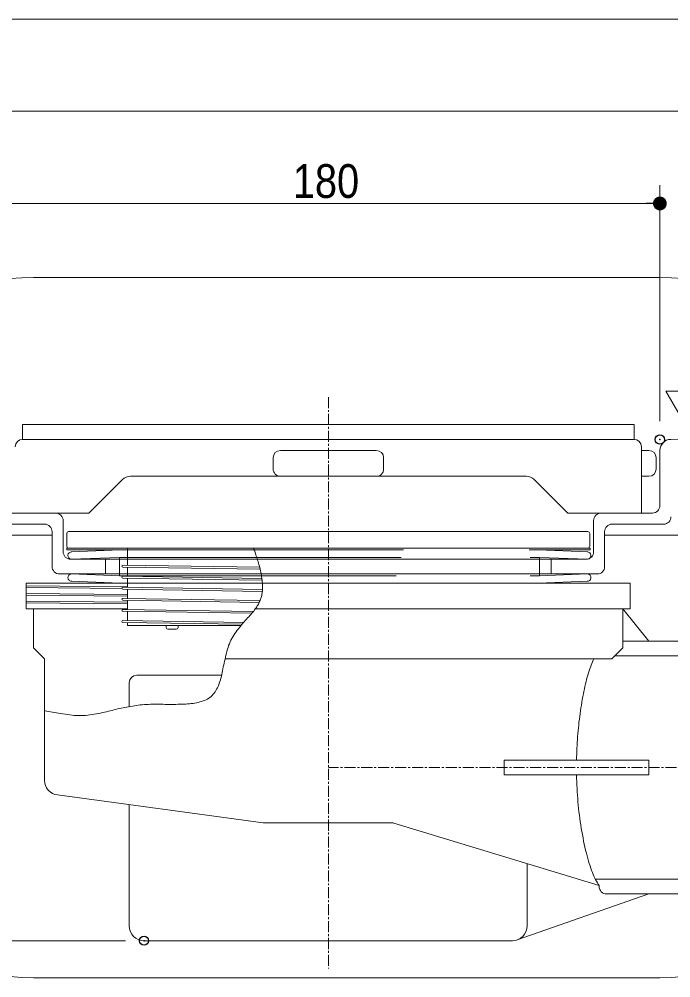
# Model space of a CAD drawing. Units: millimetres, scale not verified. Extents: x -3031 to 3031, y -1522 to 1522.
# Drawn here: x -596 to -242, y -569 to -49 of the extents above; entities that cross this region are included whole.
import ezdxf
from ezdxf.enums import TextEntityAlignment as Align

# ---------------------------------------------------------------- set-up
doc = ezdxf.new("R2010")
doc.units = ezdxf.units.MM
doc.header["$LTSCALE"] = 10
doc.header["$PDMODE"] = 32
doc.header["$PDSIZE"] = 5
doc.linetypes.add('USER1', pattern=[9.172222, 5.997222, -1.058333, 1.058333, -1.058333])
for name, color, linetype, lineweight in [('0-1_3一般', 7, 'Continuous', 15), ('0-2_2寸法-3', 7, 'Continuous', 15), ('0-3_2寸法-1', 7, 'Continuous', 15), ('0-4_0', 7, 'Continuous', 25), ('0-6_2寸法-2', 7, 'Continuous', 15)]:
    doc.layers.add(name, color=color, linetype=linetype, lineweight=lineweight)
doc.layers.add('0-5_Defpoints', color=7, linetype='Continuous')
doc.styles.add('ＭＳ Ｐゴシック', font='')
doc.styles.get('ＭＳ Ｐゴシック').set_extended_font_data('MS PGothic')

# ---------------------------------------------------------------- blocks, each defined once
blk = doc.blocks.new('グループ-20')
at = {"layer": '0-1_3一般'}
for p, q in [((6067.6, -3270.3), (3247.6, -3270.3)), ((3237.6, -3280.3), (3237.6, -3350.3)), ((6077.6, -3350.3), (6077.6, -3280.3)), ((3247.6, -3360.3), (6067.6, -3360.3)), ((3567.6, -3453.2), (3567.6, -3360.3)), ((4272.2, -3420.3), (3567.6, -3420.3)), ((4287.5, -3474.5), (3542.6, -3462.8)), ((4284.9, -3464.4), (3542.8, -3452.8)), ((3567.6, -3513.2), (3567.6, -3463.2)), ((4298.9, -3534.7), (3542.6, -3522.8)), ((4297.5, -3524.6), (3542.8, -3512.8)), ((3567.6, -3573.2), (3567.6, -3523.2)), ((3538.2, -3579.9), (3017.6, -3574.7)), ((3567.6, -3570.2), (3017.7, -3564.7)), ((4300, -3594.7), (3542.6, -3582.8)), ((4300.7, -3584.7), (3542.8, -3572.8)), ((3567.6, -3633.2), (3567.6, -3583.2)), ((3567.6, -3621.6), (3017.6, -3616.1)), ((3567.6, -3611.6), (3017.7, -3606.1)), ((4287.9, -3644.5), (3542.8, -3632.9)), ((3567.6, -3663), (3017.6, -3657.5)), ((3567.6, -3653), (3017.7, -3647.5)), ((4283.5, -3654.4), (3542.6, -3642.9)), ((4250.9, -3703.9), (3542.8, -3692.9)), ((3567.6, -3693.3), (3567.6, -3643.2)), ((6397.6, -3864.3), (6257.6, -3690.3)), ((4242.7, -3713.8), (3542.6, -3702.9)), ((3567.6, -3753.3), (3567.6, -3703.3)), ((4189.7, -3773), (3542.5, -3762.9)), ((4198.5, -3763.1), (3542.6, -3752.9)), ((3777.6, -3790.3), (3777.6, -3780.3)), ((3842.5, -3780.3), (3842.5, -3790.3)), ((3832.5, -3800.3), (3787.6, -3800.3)), ((6957.6, -3864.3), (6257.6, -3864.3)), ((6957.6, -3864.3), (6957.6, -5236.3)), ((6957.6, -3944.3), (6213.6, -3944.3)), ((3117.6, -4620.3), (3117.6, -3960.3)), ((6095.8, -3968.7), (6099.6, -3960.3)), ((4078.3, -4050.3), (3617.6, -4050.3)), ((3577.6, -4090.3), (3577.6, -4219.4)), ((6006.3, -4608.8), (6005.9, -4590.3)), ((4305, -4849.9), (3187, -4699.6)), ((3577.6, -5410.3), (3577.6, -4752.1)), ((5001.7, -4850.3), (4310.3, -4850.3)), ((6128.5, -5190.3), (5013.3, -4852)), ((5737.6, -5071.7), (5737.6, -5410.3)), ((6957.6, -5156.3), (6107.6, -5156.3)), ((6128.5, -5190.3), (6128.5, -5196.3)), ((6397.6, -5236.3), (5682.6, -5486.3)), ((6957.6, -5236.3), (6168.5, -5236.3)), ((5657.6, -5490.3), (3657.6, -5490.3))]:
    blk.add_line(p, q, dxfattribs=at)
for points in [[(4252.7, -3360.3), (4254.6, -3365.8), (4256.4, -3371.5), (4258.4, -3377.4), (4260.4, -3383.6), (4262.5, -3390), (4264.7, -3396.7), (4266.9, -3403.6), (4269.2, -3410.7), (4271.6, -3418.1), (4274.1, -3425.7), (4276.6, -3433.5), (4279.1, -3441.5), (4281.5, -3449.6), (4283.8, -3457.8), (4286, -3466), (4288, -3474.2), (4289.9, -3482.6), (4291.7, -3491), (4293.3, -3499.5), (4294.8, -3508), (4296.2, -3516.6), (4297.5, -3525.3), (4298.6, -3533.9), (4299.5, -3542.3), (4300.3, -3550.4), (4300.8, -3558.3), (4301.1, -3565.8), (4301.2, -3573.1), (4301.1, -3580.1), (4300.8, -3586.8), (4300.3, -3593.2), (4299.6, -3599.4), (4298.7, -3605.3), (4297.6, -3610.9), (4296.4, -3616.4), (4295, -3621.9), (4293.4, -3627.3), (4291.7, -3632.7), (4289.9, -3638)], [(3567.6, -3550.3), (3017.6, -3550.3), (3017.6, -3690.3), (3567.6, -3690.3)], [(4261.4, -3690.3), (6297.6, -3690.3), (6297.6, -3550.3), (4300.4, -3550.3)], [(4289.9, -3638), (4287.9, -3643.3), (4285.7, -3648.6), (4283.4, -3653.7), (4280.9, -3658.9), (4278.3, -3664), (4275.6, -3669), (4272.6, -3674.1), (4269.2, -3679.4), (4265.6, -3684.8), (4261.7, -3690.3), (4257.4, -3695.9), (4252.9, -3701.7), (4248.1, -3707.6), (4242.9, -3713.6), (4237.5, -3719.7), (4231.8, -3726), (4225.7, -3732.4), (4219.6, -3739), (4213.4, -3745.7), (4207.2, -3752.6), (4201, -3759.7), (4194.8, -3767), (4188.5, -3774.5), (4182.3, -3782.2), (4176, -3790), (4169.8, -3798), (4163.5, -3806.2), (4157.2, -3814.6), (4151, -3823.2), (4145.2, -3831.9), (4139.7, -3840.9), (4134.5, -3850.1), (4129.7, -3859.4), (4125.1, -3869), (4120.9, -3878.8), (4117, -3888.8), (4113.5, -3898.9), (4110.3, -3909.3), (4107.4, -3919.9)], [(3117.6, -3960.3), (3057.6, -3900.3), (3057.6, -3690.3)], [(6257.6, -3690.3), (6257.6, -3900.3), (6197.6, -3960.3), (4097.4, -3960.3)], [(4183.4, -3780.3), (3567.6, -3780.3), (3567.6, -3763.3)], [(4107.4, -3919.9), (4104.7, -3930.6), (4102.1, -3941.2), (4099.6, -3951.9), (4097.2, -3962.5), (4094.7, -3973.1), (4092.4, -3983.6), (4090.1, -3994.1), (4087.9, -4004.6), (4085.7, -4015), (4083.6, -4025.4), (4081.6, -4035.7), (4079.6, -4046), (4077.4, -4056), (4074.9, -4065.8), (4072.2, -4075.2), (4069.3, -4084.4), (4066.2, -4093.2), (4062.9, -4101.8), (4059.3, -4110.1), (4055.6, -4118.1), (4051.6, -4125.8), (4047.3, -4133.2), (4042.9, -4140.4), (4038.1, -4147.1), (4032.9, -4153.4), (4027.4, -4159.4), (4021.5, -4164.9), (4015.2, -4170), (4008.6, -4174.7), (4001.6, -4179), (3994.2, -4183), (3986.4, -4186.5), (3978.3, -4189.6), (3969.8, -4192.2), (3961.1, -4194.7), (3952.2, -4196.9), (3943, -4198.9), (3933.7, -4200.7), (3924.1, -4202.3)], [(6005.9, -4510.3), (6006.2, -4494.2), (6006.6, -4478.2), (6007.2, -4462.2), (6007.9, -4446.3), (6008.7, -4430.4), (6009.6, -4414.5), (6010.6, -4398.7), (6011.7, -4382.9), (6013, -4367.1), (6014.4, -4351.4), (6015.9, -4335.7), (6017.5, -4320), (6019.2, -4304.4), (6021.1, -4288.8), (6023.1, -4273.2), (6025.2, -4257.7), (6027.4, -4242.2), (6029.7, -4226.8), (6032.1, -4211.4), (6034.7, -4196), (6037.3, -4180.8), (6040.1, -4166), (6042.8, -4151.5), (6045.7, -4137.4), (6048.6, -4123.7), (6051.5, -4110.3), (6054.6, -4097.2), (6057.6, -4084.6), (6060.8, -4072.2), (6064, -4060.3), (6067.3, -4048.7), (6070.6, -4037.4), (6074, -4026.5), (6077.5, -4016), (6081, -4005.8), (6084.6, -3996), (6088.3, -3986.5), (6092, -3977.4), (6095.8, -3968.7)], [(3924.1, -4202.3), (3914.3, -4203.6), (3904.3, -4204.8), (3894.2, -4205.7), (3883.8, -4206.5), (3873.2, -4207), (3862.4, -4207.3), (3851.4, -4207.5), (3840.4, -4207.7), (3829.4, -4207.8), (3818.2, -4207.8), (3807, -4207.9), (3795.8, -4207.9), (3784.4, -4207.8), (3773.1, -4207.8), (3761.6, -4207.7), (3750.1, -4207.5), (3738.5, -4207.3), (3726.9, -4207.1), (3715.4, -4207.1), (3704, -4207.3), (3692.7, -4207.6), (3681.4, -4208), (3670.3, -4208.6), (3659.2, -4209.3), (3648.2, -4210.2), (3637.4, -4211.3), (3626.6, -4212.5), (3615.9, -4213.8), (3605.2, -4215.3), (3594.7, -4216.9), (3584.3, -4218.6), (3573.9, -4220.4), (3563.7, -4222.2), (3553.5, -4224.2), (3543.4, -4226.3), (3533.4, -4228.4), (3523.5, -4230.7), (3513.7, -4233), (3504, -4235.5)], [(3504, -4235.5), (3494.3, -4238), (3484.4, -4240.5), (3474.4, -4243), (3464.2, -4245.4), (3453.8, -4247.8), (3443.2, -4250.2), (3432.4, -4252.5), (3421.4, -4254.8), (3410.2, -4257), (3398.8, -4259.3), (3387.2, -4261.5), (3375.5, -4263.6), (3363.6, -4265.4), (3351.7, -4266.9), (3339.8, -4268), (3327.7, -4268.7), (3315.6, -4269.1), (3303.5, -4269.1), (3291.2, -4268.7), (3278.9, -4268), (3266.6, -4266.9), (3254.2, -4265.4), (3241.7, -4263.6), (3229.3, -4261.7), (3217.2, -4259.7), (3205.3, -4257.7), (3193.6, -4255.8), (3182.1, -4253.8), (3170.8, -4251.8), (3159.7, -4249.8), (3148.9, -4247.9), (3138.3, -4245.9), (3127.8, -4243.9), (3117.6, -4241.9)], [(6128.5, -5190.3), (6123.7, -5183.3), (6118.9, -5175.9), (6114.2, -5167.8), (6109.6, -5159.3), (6105, -5150.2), (6100.6, -5140.5), (6096.1, -5130.4), (6091.8, -5119.7), (6087.5, -5108.4), (6083.2, -5096.7), (6079.1, -5084.4), (6074.9, -5071.5), (6070.9, -5058.2), (6066.9, -5044.3), (6063, -5029.8), (6059.2, -5014.8), (6055.4, -4999.3), (6051.7, -4983.3), (6048, -4966.7), (6044.4, -4949.6), (6041, -4932.1), (6037.7, -4914.7), (6034.5, -4897.1), (6031.5, -4879.5), (6028.7, -4861.9), (6026, -4844.2), (6023.6, -4826.4), (6021.2, -4808.6), (6019, -4790.7), (6017, -4772.8), (6015.2, -4754.8), (6013.5, -4736.8), (6012, -4718.6), (6010.6, -4700.5), (6009.4, -4682.3), (6008.4, -4664), (6007.5, -4645.6), (6006.8, -4627.3), (6006.3, -4608.8)]]:
    blk.add_lwpolyline(points, dxfattribs=at)
blk.add_lwpolyline([(6397.6, -4510.3), (5613.5, -4510.3), (5613.5, -4590.3), (6397.6, -4590.3)], close=True, dxfattribs=at)
for centre, radius, start, end in [((3247.6, -3280.3), 10, 90, 180), ((6067.6, -3280.3), 10, 0, 90), ((3247.6, -3350.3), 10, 180, 270), ((6067.6, -3350.3), 10, 270, 0), ((3542.8, -3457.8), 5, 90, 180), ((3542.8, -3457.8), 5, 180, 270), ((3542.8, -3517.8), 5, 90, 180), ((3542.8, -3517.8), 5, 180, 270), ((3542.8, -3577.8), 5, 90, 180), ((3542.8, -3577.8), 5, 180, 270), ((3542.8, -3637.9), 5, 90, 180), ((3542.8, -3637.9), 5, 180, 270), ((3542.8, -3697.9), 5, 90, 180), ((3542.8, -3697.9), 5, 180, 270), ((3542.6, -3757.9), 5, 90, 180), ((3542.6, -3757.9), 5, 180, 270), ((3787.6, -3790.3), 10, 180, 270), ((3832.5, -3790.3), 10, 270, 0), ((3617.6, -4090.3), 40, 90, 180), ((3197.6, -4620.3), 80, 180, 221.1712), ((3197.6, -4620.3), 80, 221.1712, 262.3423), ((4310.3, -4810.3), 40, 262.3423, 266.1712), ((4310.3, -4810.3), 40, 266.1712, 270), ((5001.7, -4890.3), 40, 81.5626, 90), ((5001.7, -4890.3), 40, 73.1252, 81.5626), ((6168.5, -5196.3), 40, 180, 225), ((6168.5, -5196.3), 40, 225, 270), ((3657.6, -5410.3), 80, 180, 270), ((5657.6, -5410.3), 80, 270, 0)]:
    blk.add_arc(centre, radius, start, end, dxfattribs=at)
blk = doc.blocks.new('グループ-21')
at = {"layer": '0-1_3一般'}
for p, q in [((6517.3, -2770.1), (17645.5, -2571.2)), ((2998.4, -2770.3), (6318.4, -2770.3)), ((4398.4, -2830.3), (4918.4, -2830.3)), ((6358.4, -2830.3), (6398.4, -2830.3)), ((6458.4, -3130.3), (6458.4, -2830.1)), ((4358.4, -2930.3), (4358.4, -2870.3)), ((4958.4, -2870.3), (4958.4, -2930.3)), ((6438.4, -2870.3), (6438.4, -2930.3)), ((5733.6, -2970.3), (3583.3, -2970.3)), ((6398.4, -2970.3), (6358.4, -2970.3)), ((2898.4, -3170.3), (3178.4, -3170.3)), ((6138.4, -3170.3), (6418.4, -3170.3)), ((3218.4, -3210.3), (3218.4, -3380.3)), ((6098.4, -3380.3), (6098.4, -3210.3)), ((2898.4, -3230.3), (3118.4, -3230.3)), ((3158.4, -3270.3), (3158.4, -3460.3)), ((6158.4, -3460.3), (6158.4, -3270.3)), ((6198.4, -3230.3), (6478.4, -3230.3)), ((2198.4, -3290.3), (3158.4, -3290.3)), ((6158.4, -3290.3), (19885, -3290.3)), ((3261.6, -3380.4), (3530.6, -3370.3)), ((5065.9, -3370.3), (3530.6, -3370.3)), ((5798, -3370.3), (5754.3, -3370.3)), ((6067.1, -3380.4), (5798, -3370.3)), ((3258.4, -3420.3), (6058.4, -3420.3)), ((3264.3, -3420.3), (5046.7, -3420.3)), ((3448.4, -3420.3), (3448.4, -3500.3)), ((3524.3, -3410.5), (5052.8, -3410.5)), ((3524.3, -3430.3), (3524.3, -3490.3)), ((5754.3, -3410.5), (5804.3, -3410.5)), ((5804.3, -3430.3), (5804.3, -3490.3)), ((5868.4, -3420.3), (5868.4, -3500.3)), ((3198.4, -3500.3), (6118.4, -3500.3)), ((3264.3, -3500.3), (5030.8, -3500.3)), ((3524.3, -3510.1), (5026.8, -3510.1)), ((5754.3, -3510.1), (5804.3, -3510.1)), ((5804.3, -3510.1), (5804.3, -3490.3)), ((6065.9, -3500.2), (5804.3, -3510.1)), ((3261.6, -3540.2), (3530.6, -3550.3)), ((3530.6, -3550.3), (5021.6, -3550.3)), ((5754.3, -3550.3), (5798, -3550.3)), ((6067.1, -3540.2), (5798, -3550.3))]:
    blk.add_line(p, q, dxfattribs=at)
blk.add_lwpolyline([(6318.4, -2770.3), (6318.4, -2690.3), (2998.4, -2690.3), (2998.4, -2770.3)], close=True, dxfattribs=at)
for points in [[(2998.4, -2770.3), (2998.4, -2690.3), (6318.4, -2690.3), (6318.4, -2770.3)], [(6358.4, -2810.3), (6358.4, -3170.3), (5958.4, -3170.3), (5776, -2987.9)], [(3540.8, -2987.9), (3358.4, -3170.3), (2958.4, -3170.3)], [(5064.1, -3360.3), (3239.2, -3360.3), (3239.2, -3370.3), (5060.8, -3370.3)], [(5749.2, -3370.3), (6079.2, -3370.3), (6079.2, -3360.3), (5749.2, -3360.3)], [(3262.8, -3420.3), (3524.3, -3410.5), (3524.3, -3430.3)], [(6065.9, -3420.3), (5804.3, -3410.5), (5804.3, -3430.3)], [(3262.8, -3500.2), (3524.3, -3510.1), (3524.3, -3490.3)]]:
    blk.add_lwpolyline(points, dxfattribs=at)
for centre, radius, start, end in [((2998.4, -2810.3), 40, 90, 180), ((6318.4, -2810.3), 40, 0, 90), ((6518.4, -2830.1), 60, 135.5144, 180), ((6518.4, -2830.1), 60, 91.0287, 135.5144), ((4398.4, -2870.3), 40, 90, 180), ((4918.4, -2870.3), 40, 0, 90), ((6398.4, -2870.3), 40, 0, 90), ((4398.4, -2930.3), 40, 180, 225), ((4398.4, -2930.3), 40, 225, 270), ((4918.4, -2930.3), 40, 270, 315), ((4918.4, -2930.3), 40, 315, 0), ((6398.4, -2930.3), 40, 270, 0), ((3583.3, -3030.3), 60, 90, 135), ((5733.6, -3030.3), 60, 45, 90), ((3178.4, -3210.3), 40, 45, 90), ((6138.4, -3210.3), 40, 90, 135), ((6418.4, -3130.3), 40, 270, 315), ((6418.4, -3130.3), 40, 315, 0), ((3178.4, -3210.3), 40, 0, 45), ((6138.4, -3210.3), 40, 135, 180), ((6478.4, -3190.3), 40, 270, 315), ((6478.4, -3190.3), 40, 315, 0), ((3118.4, -3270.3), 40, 45, 90), ((3118.4, -3270.3), 40, 0, 45), ((6198.4, -3270.3), 40, 135, 180), ((6198.4, -3270.3), 40, 90, 135), ((3258.4, -3380.3), 40, 180, 225), ((3264.4, -3400.3), 20.1, 85.5827, 175.5827), ((6064.3, -3400.3), 20.1, 4.4173, 94.4173), ((6058.4, -3380.3), 40, 315, 0), ((3258.4, -3380.3), 40, 225, 270), ((3264.4, -3400.3), 20.1, 175.5827, 265.5827), ((6058.4, -3380.3), 40, 270, 315), ((6064.3, -3400.3), 20.1, 274.4173, 4.4173), ((3198.4, -3460.3), 40, 180, 225), ((6118.4, -3460.3), 40, 315, 0), ((3198.4, -3460.3), 40, 225, 270), ((3264.4, -3520.3), 20.1, 94.4173, 184.4173), ((3264.4, -3520.3), 20.1, 184.4173, 274.4173), ((6064.3, -3520.3), 20.1, 265.5827, 355.5827), ((6064.3, -3520.3), 20.1, 355.5827, 85.5827), ((6118.4, -3460.3), 40, 270, 315)]:
    blk.add_arc(centre, radius, start, end, dxfattribs=at)
blk = doc.blocks.new('グループ-22')
at = {"layer": '0-1_3一般'}
for p, q in [((3057.7, -1891.6), (6457.7, -1891.6)), ((6457.7, -5691.6), (3057.7, -5691.6))]:
    blk.add_line(p, q, dxfattribs=at)
at = {"layer": '0-1_3一般', "linetype": 'USER1'}
for p, q in [((4658.4, -2540.3), (4658.4, -5640.3)), ((7282.1, -4550.3), (4658.4, -4550.3))]:
    blk.add_line(p, q, dxfattribs=at)
at = {"layer": '0-1_3一般'}
for centre, start, end in [((3057.7, -3141.6), 90, 180), ((6457.7, -3141.6), 0, 90), ((3057.7, -4441.6), 180, 270), ((6457.7, -4441.6), 270, 0)]:
    blk.add_arc(centre, 1250, start, end, dxfattribs=at)
for name in ['グループ-21', 'グループ-20']:
    blk.add_blockref(name, (0, 0), dxfattribs=at)
blk = doc.blocks.new('_Dot')
at = {"layer": '0-4_0'}
blk.add_line((-5, 0), (-10, 0), dxfattribs=at)
for points in [[(0, 0), (-5, 0), (-4.96, 0.63)], [(0, 0), (-4.96, -0.63), (-5, 0)], [(0, 0), (-4.96, 0.63), (-4.84, 1.24)], [(0, 0), (-4.84, -1.24), (-4.96, -0.63)], [(0, 0), (-4.84, 1.24), (-4.65, 1.84)], [(0, 0), (-4.65, -1.84), (-4.84, -1.24)], [(0, 0), (-4.65, 1.84), (-4.38, 2.41)], [(0, 0), (-4.38, -2.41), (-4.65, -1.84)], [(0, 0), (-4.38, 2.41), (-4.05, 2.94)], [(0, 0), (-4.05, -2.94), (-4.38, -2.41)], [(0, 0), (-4.05, 2.94), (-3.64, 3.42)], [(0, 0), (-3.64, -3.42), (-4.05, -2.94)], [(0, 0), (-3.64, 3.42), (-3.19, 3.85)], [(0, 0), (-3.19, -3.85), (-3.64, -3.42)], [(0, 0), (-3.19, 3.85), (-2.68, 4.22)], [(0, 0), (-2.68, -4.22), (-3.19, -3.85)], [(0, 0), (-2.68, 4.22), (-2.13, 4.52)], [(0, 0), (-2.13, -4.52), (-2.68, -4.22)], [(0, 0), (-2.13, 4.52), (-1.55, 4.76)], [(0, 0), (-1.55, -4.76), (-2.13, -4.52)], [(0, 0), (-1.55, 4.76), (-0.94, 4.91)], [(0, 0), (-0.94, -4.91), (-1.55, -4.76)], [(0, 0), (-0.94, 4.91), (-0.31, 4.99)], [(0, 0), (-0.31, -4.99), (-0.94, -4.91)], [(0, 0), (-0.31, 4.99), (0.31, 4.99)], [(0, 0), (0.31, -4.99), (-0.31, -4.99)], [(0, 0), (0.31, 4.99), (0.94, 4.91)], [(0, 0), (0.94, 4.91), (1.55, 4.76)], [(0, 0), (1.55, 4.76), (2.13, 4.52)], [(0, 0), (2.13, 4.52), (2.68, 4.22)], [(0, 0), (2.68, 4.22), (3.19, 3.85)], [(0, 0), (3.19, 3.85), (3.64, 3.42)], [(0, 0), (3.64, 3.42), (4.05, 2.94)], [(0, 0), (4.05, 2.94), (4.38, 2.41)], [(0, 0), (4.38, 2.41), (4.65, 1.84)], [(0, 0), (4.65, 1.84), (4.84, 1.24)], [(0, 0), (4.84, 1.24), (4.96, 0.63)], [(0, 0), (4.96, 0.63), (5, 0)], [(0, 0), (0.94, -4.91), (0.31, -4.99)], [(0, 0), (1.55, -4.76), (0.94, -4.91)], [(0, 0), (2.13, -4.52), (1.55, -4.76)], [(0, 0), (2.68, -4.22), (2.13, -4.52)], [(0, 0), (3.19, -3.85), (2.68, -4.22)], [(0, 0), (3.64, -3.42), (3.19, -3.85)], [(0, 0), (4.05, -2.94), (3.64, -3.42)], [(0, 0), (4.38, -2.41), (4.05, -2.94)], [(0, 0), (4.65, -1.84), (4.38, -2.41)], [(0, 0), (4.84, -1.24), (4.65, -1.84)], [(0, 0), (4.96, -0.63), (4.84, -1.24)], [(0, 0), (5, 0), (4.96, -0.63)]]:
    blk.add_solid(points, dxfattribs=at)

msp = doc.modelspace()

# ---------------------------------------------------------------- linework, layer by layer
at = {"layer": '0-2_2寸法-3'}
msp.add_lwpolyline([(-229.63, -276.79), (-214.63, -250.81), (-244.63, -250.81)], close=True, dxfattribs=at)
at = {"layer": '0-3_2寸法-1'}
for p, q in [((-666.4, -49.03), (928.59, -49.03)), ((868.59, -99.03), (-606.4, -99.03)), ((-247.91, -267.12), (-247.91, -139.03)), ((-600.4, -149.03), (-255.41, -149.03)), ((-537.99, -549.03), (-763.91, -549.03))]:
    msp.add_line(p, q, dxfattribs=at)
at = {"layer": '0-5_Defpoints'}
for p in [(-247.91, -149.03), (-247.91, -277.12), (-527.99, -549.03)]:
    msp.add_point(p, dxfattribs=at)
at = {"layer": '0-6_2寸法-2'}
msp.add_line((-600.4, -149.03), (-592.9, -149.03), dxfattribs=at)

# ---------------------------------------------------------------- block references
at = {"layer": '0-1_3一般', "xscale": 0.1, "yscale": 0.1}
msp.add_blockref('グループ-22', (-893.75, 0), dxfattribs=at)
at = {"layer": '0-3_2寸法-1', "xscale": 0.7503418, "yscale": 0.7503418}
msp.add_blockref('_Dot', (-247.91, -149.03), dxfattribs=at)

# ---------------------------------------------------------------- texts
at = {"layer": '0-3_2寸法-1', "style": 'ＭＳ Ｐゴシック', "width": 0.9}
msp.add_text('180', height=18.33, dxfattribs=at).set_placement((-447.21, -151.51), align=Align.BOTTOM_LEFT)

doc.saveas('drawing.dxf')
